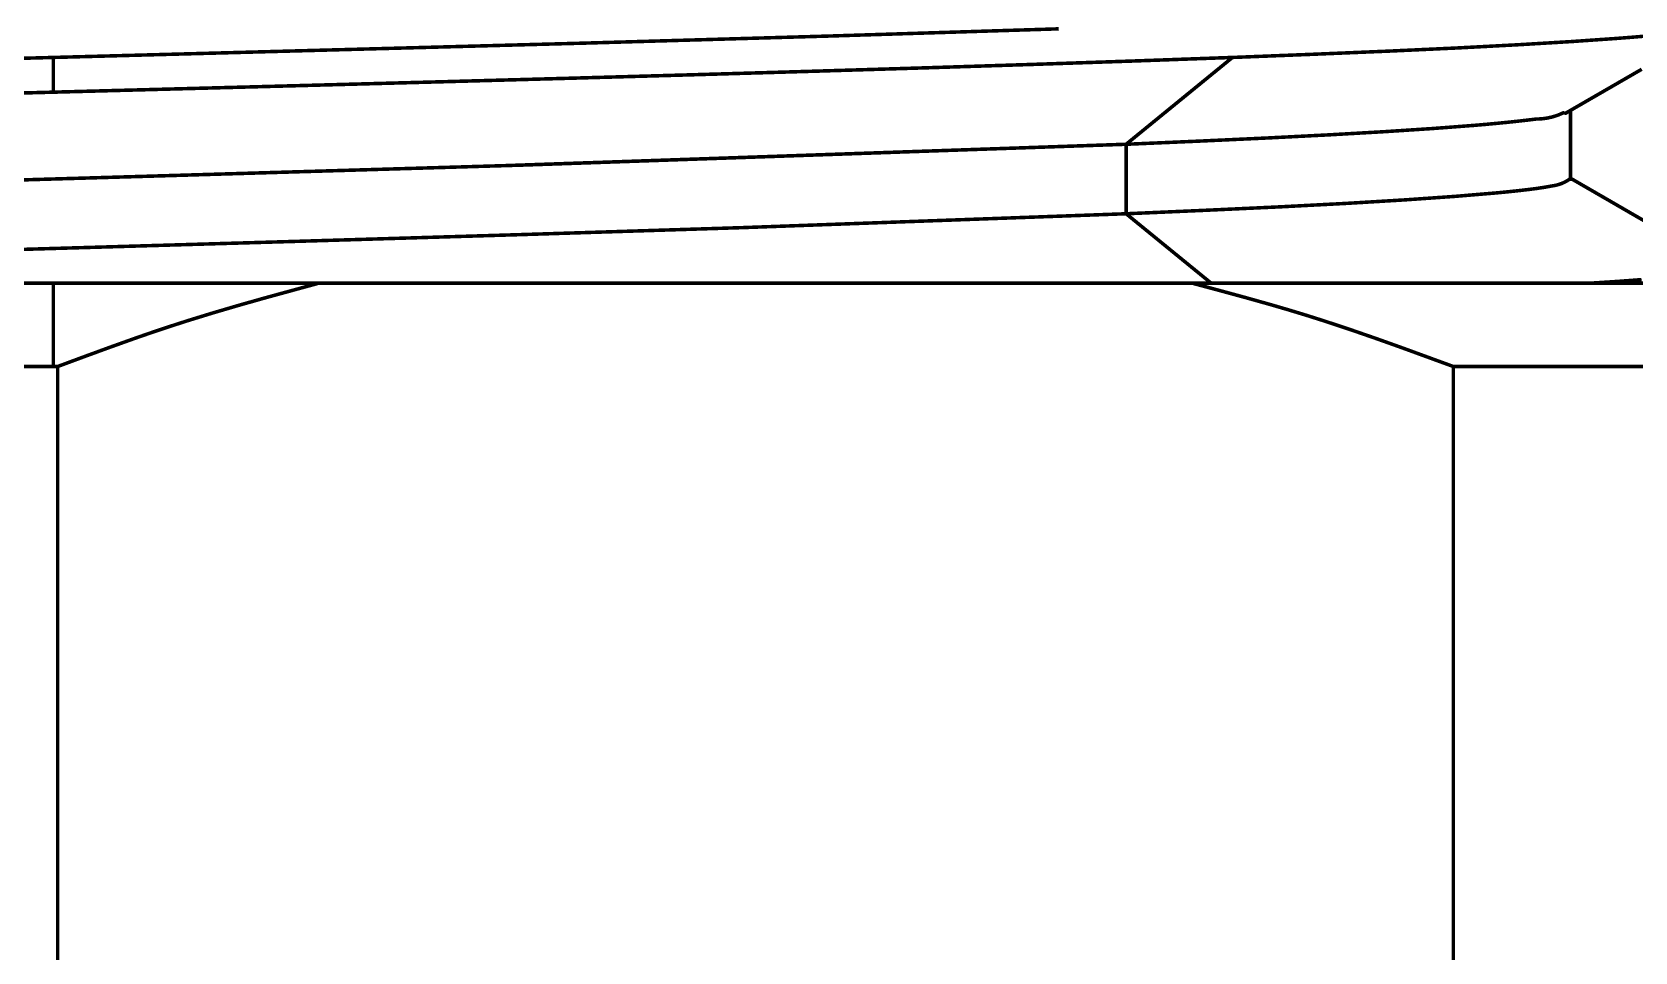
# Model space of a CAD drawing. Header units: inches. Extents: x -6 to 430, y 0 to 90.
# Drawn here: x 22.42 to 28.19, y 58.09 to 61.4 of the extents above; entities that cross this region are included whole.
import ezdxf

# ---------------------------------------------------------------- set-up
doc = ezdxf.new("R2010")
doc.units = ezdxf.units.IN
doc.layers.add('Mechanical 1', color=6, linetype='Continuous')

msp = doc.modelspace()

# ---------------------------------------------------------------- linework, layer by layer
at = {"layer": 'Mechanical 1'}
for points in [[(22.5, 61.3125, 0.0127, 0.0127, 0), (24.4078, 61.364, 0.0127, 0.0127, 0)], [(24.4078, 61.364, 0.0127, 0.0127, 0), (25.2993, 61.3898, 0.0127, 0.0127, 0)], [(25.2993, 61.3898, 0.0127, 0.0127, 0), (26.1176, 61.4155, 0.0127, 0.0127, 0)], [(27.7699, 61.3582, 0.0127, 0.0127, 0), (27.9609, 61.3696, 0.0127, 0.0127, 0)], [(27.9609, 61.3696, 0.0127, 0.0127, 0), (28.1254, 61.381, 0.0127, 0.0127, 0)], [(28.2627, 61.3924, 0.0127, 0.0127, -0.004377), (28.1254, 61.381, 0.0127, 0.0127, 0)], [(20.6459, 61.2625, 0.0127, 0.0127, 0), (22.5, 61.3125, 0.0127, 0.0127, 0)], [(22.5, 61.1875, 0.0127, 0.0127, 0), (22.5, 61.3125, 0.0127, 0.0127, 0)], [(26.3599, 61.0001, 0.0127, 0.0127, 0), (26.7426, 61.3126, 0.0127, 0.0127, 0)], [(26.3599, 61, 0.0127, 0.0127, 0), (26.7426, 61.3125, 0.0127, 0.0127, 0)], [(26.3958, 61.3001, 0.0127, 0.0127, 0), (26.7426, 61.3126, 0.0127, 0.0127, 0)], [(26.3959, 61.3, 0.0127, 0.0127, 0), (26.7426, 61.3125, 0.0127, 0.0127, 0)], [(26.7426, 61.3125, 0.0127, 0.0127, 0), (27.0314, 61.3239, 0.0127, 0.0127, 0)], [(27.0314, 61.3239, 0.0127, 0.0127, 0), (27.3053, 61.3353, 0.0127, 0.0127, 0)], [(27.3053, 61.3353, 0.0127, 0.0127, 0), (27.5519, 61.3467, 0.0127, 0.0127, 0)], [(27.5519, 61.3467, 0.0127, 0.0127, 0), (27.7699, 61.3582, 0.0127, 0.0127, 0)], [(24.354, 61.2376, 0.0127, 0.0127, 0), (24.7961, 61.2501, 0.0127, 0.0127, 0)], [(24.3541, 61.2375, 0.0127, 0.0127, 0), (24.7961, 61.25, 0.0127, 0.0127, 0)], [(24.7961, 61.2501, 0.0127, 0.0127, 0), (25.224, 61.2626, 0.0127, 0.0127, 0)], [(24.7961, 61.25, 0.0127, 0.0127, 0), (25.224, 61.2625, 0.0127, 0.0127, 0)], [(25.224, 61.2625, 0.0127, 0.0127, 0), (25.6348, 61.275, 0.0127, 0.0127, 0)], [(25.224, 61.2626, 0.0127, 0.0127, 0), (25.6349, 61.2751, 0.0127, 0.0127, 0)], [(25.6349, 61.2751, 0.0127, 0.0127, 0), (26.0271, 61.2876, 0.0127, 0.0127, 0)], [(25.6348, 61.275, 0.0127, 0.0127, 0), (26.0271, 61.2875, 0.0127, 0.0127, 0)], [(26.0271, 61.2876, 0.0127, 0.0127, 0), (26.3958, 61.3001, 0.0127, 0.0127, 0)], [(26.0271, 61.2875, 0.0127, 0.0127, 0), (26.3959, 61.3, 0.0127, 0.0127, 0)], [(28.1602, 61.2383, 0.0127, 0.0127, 0), (28.2151, 61.27, 0.0127, 0.0127, 0)], [(21.5295, 61.1616, 0.0127, 0.0127, 0), (22.5, 61.1875, 0.0127, 0.0127, 0)], [(21.7403, 61.1674, 0.0127, 0.0127, 0), (22.5, 61.1876, 0.0127, 0.0127, 0)], [(22.5, 61.1876, 0.0127, 0.0127, 0), (23.4386, 61.2126, 0.0127, 0.0127, 0)], [(22.5, 61.1875, 0.0127, 0.0127, 0), (23.4386, 61.2125, 0.0127, 0.0127, 0)], [(23.4386, 61.2126, 0.0127, 0.0127, 0), (23.9006, 61.2251, 0.0127, 0.0127, 0)], [(23.4386, 61.2125, 0.0127, 0.0127, 0), (23.9007, 61.225, 0.0127, 0.0127, 0)], [(23.9006, 61.2251, 0.0127, 0.0127, 0), (24.354, 61.2376, 0.0127, 0.0127, 0)], [(23.9007, 61.225, 0.0127, 0.0127, 0), (24.3541, 61.2375, 0.0127, 0.0127, 0)], [(28.0505, 61.1749, 0.0127, 0.0127, 0), (28.1054, 61.2066, 0.0127, 0.0127, 0)], [(28.1054, 61.2066, 0.0127, 0.0127, 0), (28.1602, 61.2383, 0.0127, 0.0127, 0)], [(27.9408, 61.1115, 0.0127, 0.0127, 0), (28.0505, 61.1749, 0.0127, 0.0127, 0)], [(27.7343, 61.0793, 0.0127, 0.0127, -0.004528), (27.6119, 61.068, 0.0127, 0.0127, 0)], [(27.8345, 61.0907, 0.0127, 0.0127, -0.005985), (27.7343, 61.0793, 0.0127, 0.0127, 0)], [(27.9332, 61.1133, 0.0127, 0.0127, -0.114927), (27.8345, 61.0907, 0.0127, 0.0127, 0)], [(27.9587, 60.874, 0.0127, 0.0127, 0), (27.9587, 61.1218, 0.0127, 0.0127, 0)], [(26.6217, 61.0113, 0.0127, 0.0127, 0), (26.869, 61.0227, 0.0127, 0.0127, 0)], [(26.869, 61.0227, 0.0127, 0.0127, 0), (27.091, 61.034, 0.0127, 0.0127, 0)], [(27.091, 61.034, 0.0127, 0.0127, 0), (27.2888, 61.0453, 0.0127, 0.0127, 0)], [(27.2888, 61.0453, 0.0127, 0.0127, 0), (27.4633, 61.0567, 0.0127, 0.0127, 0)], [(27.4633, 61.0567, 0.0127, 0.0127, 0), (27.6119, 61.068, 0.0127, 0.0127, 0)], [(24.1262, 60.9232, 0.0127, 0.0127, 0), (26.3599, 61.0001, 0.0127, 0.0127, 0)], [(24.1867, 60.925, 0.0127, 0.0127, 0), (26.3598, 61, 0.0127, 0.0127, 0)], [(26.3598, 61, 0.0127, 0.0127, 0), (26.6217, 61.0113, 0.0127, 0.0127, 0)], [(26.3598, 60.75, 0.0127, 0.0127, 0), (26.3598, 61, 0.0127, 0.0127, 0)], [(22.8336, 60.8848, 0.0127, 0.0127, 0), (24.1262, 60.9232, 0.0127, 0.0127, 0)], [(22.9286, 60.8875, 0.0127, 0.0127, 0), (24.1867, 60.925, 0.0127, 0.0127, 0)], [(21.5213, 60.8464, 0.0127, 0.0127, 0), (22.8336, 60.8848, 0.0127, 0.0127, 0)], [(21.6465, 60.85, 0.0127, 0.0127, 0), (22.9286, 60.8875, 0.0127, 0.0127, 0)], [(27.8918, 60.8499, 0.0127, 0.0127, -0.018138), (27.8098, 60.8374, 0.0127, 0.0127, 0)], [(27.9566, 60.8749, 0.0127, 0.0127, -0.124817), (27.8918, 60.8499, 0.0127, 0.0127, 0)], [(27.9587, 60.8779, 0.0127, 0.0127, 0), (28.013, 60.8465, 0.0127, 0.0127, 0)], [(28.013, 60.8465, 0.0127, 0.0127, 0), (28.0672, 60.8152, 0.0127, 0.0127, 0)], [(26.9162, 60.7749, 0.0127, 0.0127, 0), (27.1556, 60.7874, 0.0127, 0.0127, 0)], [(27.1556, 60.7874, 0.0127, 0.0127, 0), (27.3637, 60.7999, 0.0127, 0.0127, 0)], [(27.3637, 60.7999, 0.0127, 0.0127, 0), (27.5424, 60.8124, 0.0127, 0.0127, 0)], [(27.5424, 60.8124, 0.0127, 0.0127, 0), (27.6916, 60.8249, 0.0127, 0.0127, 0)], [(27.8098, 60.8374, 0.0127, 0.0127, -0.007345), (27.6916, 60.8249, 0.0127, 0.0127, 0)], [(28.0672, 60.8152, 0.0127, 0.0127, 0), (28.1215, 60.7838, 0.0127, 0.0127, 0)], [(28.1215, 60.7838, 0.0127, 0.0127, 0), (28.1757, 60.7524, 0.0127, 0.0127, 0)], [(24.98, 60.7, 0.0127, 0.0127, 0), (26.3599, 60.7499, 0.0127, 0.0127, 0)], [(24.98, 60.7, 0.0127, 0.0127, 0), (26.3599, 60.7499, 0.0127, 0.0127, 0)], [(26.3599, 60.7499, 0.0127, 0.0127, 0), (26.6464, 60.7624, 0.0127, 0.0127, 0)], [(26.3599, 60.7499, 0.0127, 0.0127, 0), (26.666, 60.5, 0.0127, 0.0127, 0)], [(26.3599, 60.7499, 0.0127, 0.0127, 0), (26.666, 60.5, 0.0127, 0.0127, 0)], [(26.6464, 60.7624, 0.0127, 0.0127, 0), (26.9162, 60.7749, 0.0127, 0.0127, 0)], [(28.1757, 60.7524, 0.0127, 0.0127, 0), (28.23, 60.721, 0.0127, 0.0127, 0)], [(23.3564, 60.65, 0.0127, 0.0127, 0), (24.1882, 60.675, 0.0127, 0.0127, 0)], [(23.3564, 60.65, 0.0127, 0.0127, 0), (24.1882, 60.675, 0.0127, 0.0127, 0)], [(24.1882, 60.675, 0.0127, 0.0127, 0), (24.98, 60.7, 0.0127, 0.0127, 0)], [(24.1882, 60.675, 0.0127, 0.0127, 0), (24.98, 60.7, 0.0127, 0.0127, 0)], [(21.6495, 60.6, 0.0127, 0.0127, 0), (22.503, 60.625, 0.0127, 0.0127, 0)], [(21.6495, 60.6, 0.0127, 0.0127, 0), (22.503, 60.625, 0.0127, 0.0127, 0)], [(22.503, 60.625, 0.0127, 0.0127, 0), (23.3564, 60.65, 0.0127, 0.0127, 0)], [(22.503, 60.625, 0.0127, 0.0127, 0), (23.3564, 60.65, 0.0127, 0.0127, 0)], [(15.3241, 60.5, 0.0127, 0.0127, 0), (29.6759, 60.5, 0.0127, 0.0127, 0)], [(22.5, 60.2, 0.0127, 0.0127, 0), (22.5, 60.5, 0.0127, 0.0127, 0)], [(23.2646, 60.4479, 0.0127, 0.0127, 0), (23.4547, 60.5, 0.0127, 0.0127, 0)], [(26.598, 60.5, 0.0127, 0.0127, 0), (26.6932, 60.4745, 0.0127, 0.0127, 0)], [(28.03, 60.5, 0.0127, 0.0127, 0), (28.1268, 60.5062, 0.0127, 0.0127, 0)], [(28.0364, 60.5004, 0.0127, 0.0127, 0), (28.1322, 60.5066, 0.0127, 0.0127, 0)], [(28.1268, 60.5062, 0.0127, 0.0127, 0), (28.2104, 60.5125, 0.0127, 0.0127, 0)], [(28.1322, 60.5066, 0.0127, 0.0127, 0), (28.2145, 60.5128, 0.0127, 0.0127, 0)], [(23.1697, 60.4211, 0.0127, 0.0127, 0), (23.2646, 60.4479, 0.0127, 0.0127, 0)], [(26.6932, 60.4745, 0.0127, 0.0127, 0), (26.7882, 60.4486, 0.0127, 0.0127, 0)], [(26.7882, 60.4486, 0.0127, 0.0127, 0), (26.8831, 60.4219, 0.0127, 0.0127, 0)], [(22.9809, 60.3643, 0.0127, 0.0127, 0), (23.0752, 60.3933, 0.0127, 0.0127, 0)], [(23.0752, 60.3933, 0.0127, 0.0127, 0), (23.1697, 60.4211, 0.0127, 0.0127, 0)], [(26.8831, 60.4219, 0.0127, 0.0127, -0.008291), (27.0717, 60.3644, 0.0127, 0.0127, 0)], [(22.7938, 60.3017, 0.0127, 0.0127, -0.008036), (22.981, 60.3643, 0.0127, 0.0127, 0)], [(27.0717, 60.3644, 0.0127, 0.0127, 0), (27.1653, 60.3334, 0.0127, 0.0127, 0)], [(27.1653, 60.3334, 0.0127, 0.0127, 0), (27.2587, 60.3011, 0.0127, 0.0127, 0)], [(22.6079, 60.2344, 0.0127, 0.0127, 0), (22.7008, 60.2684, 0.0127, 0.0127, 0)], [(22.7008, 60.2684, 0.0127, 0.0127, 0), (22.7938, 60.3017, 0.0127, 0.0127, 0)], [(27.2587, 60.3011, 0.0127, 0.0127, 0), (27.3517, 60.2679, 0.0127, 0.0127, 0)], [(27.3517, 60.2679, 0.0127, 0.0127, 0), (27.5375, 60.2, 0.0127, 0.0127, 0)], [(22.5152, 60.2, 0.0127, 0.0127, 0), (22.6079, 60.2344, 0.0127, 0.0127, 0)], [(20.2067, 60.2, 0.0127, 0.0127, 0), (22.5152, 60.2, 0.0127, 0.0127, 0)], [(22.5152, 57.8, 0.0127, 0.0127, 0), (22.5152, 60.2, 0.0127, 0.0127, 0)], [(27.5375, 60.2, 0.0127, 0.0127, 0), (29.0028, 60.2, 0.0127, 0.0127, 0)], [(27.5375, 57.8, 0.0127, 0.0127, 0), (27.5375, 60.2, 0.0127, 0.0127, 0)]]:
    msp.add_lwpolyline(points, format="xyseb", dxfattribs=at)
for points in [[(24.4046, 61.364, 0.00635, 0.00635, 1), (24.411, 61.364, 0.00635, 0.00635, 1)], [(24.4046, 61.364, 0.00635, 0.00635, 1), (24.411, 61.364, 0.00635, 0.00635, 1)], [(25.2961, 61.3898, 0.00635, 0.00635, 1), (25.3024, 61.3898, 0.00635, 0.00635, 1)], [(25.2961, 61.3898, 0.00635, 0.00635, 1), (25.3024, 61.3898, 0.00635, 0.00635, 1)], [(27.9577, 61.3696, 0.00635, 0.00635, 1), (27.9641, 61.3696, 0.00635, 0.00635, 1)], [(27.9577, 61.3696, 0.00635, 0.00635, 1), (27.9641, 61.3696, 0.00635, 0.00635, 1)], [(28.1222, 61.381, 0.00635, 0.00635, 1), (28.1286, 61.381, 0.00635, 0.00635, 1)], [(28.1222, 61.381, 0.00635, 0.00635, 1), (28.1286, 61.381, 0.00635, 0.00635, 1)], [(22.4968, 61.3125, 0.00635, 0.00635, 1), (22.5032, 61.3125, 0.00635, 0.00635, 1)], [(22.4968, 61.3125, 0.00635, 0.00635, 1), (22.5032, 61.3125, 0.00635, 0.00635, 1)], [(22.4968, 61.3125, 0.00635, 0.00635, 1), (22.5032, 61.3125, 0.00635, 0.00635, 1)], [(26.7395, 61.3125, 0.00635, 0.00635, 1), (26.7458, 61.3125, 0.00635, 0.00635, 1)], [(26.7394, 61.3126, 0.00635, 0.00635, 1), (26.7458, 61.3126, 0.00635, 0.00635, 1)], [(26.7395, 61.3125, 0.00635, 0.00635, 1), (26.7458, 61.3125, 0.00635, 0.00635, 1)], [(26.7394, 61.3126, 0.00635, 0.00635, 1), (26.7458, 61.3126, 0.00635, 0.00635, 1)], [(26.7394, 61.3125, 0.00635, 0.00635, 1), (26.7458, 61.3125, 0.00635, 0.00635, 1)], [(27.0282, 61.3239, 0.00635, 0.00635, 1), (27.0346, 61.3239, 0.00635, 0.00635, 1)], [(27.0282, 61.3239, 0.00635, 0.00635, 1), (27.0346, 61.3239, 0.00635, 0.00635, 1)], [(27.3022, 61.3353, 0.00635, 0.00635, 1), (27.3085, 61.3353, 0.00635, 0.00635, 1)], [(27.3022, 61.3353, 0.00635, 0.00635, 1), (27.3085, 61.3353, 0.00635, 0.00635, 1)], [(27.5488, 61.3467, 0.00635, 0.00635, 1), (27.5551, 61.3467, 0.00635, 0.00635, 1)], [(27.5488, 61.3467, 0.00635, 0.00635, 1), (27.5551, 61.3467, 0.00635, 0.00635, 1)], [(27.7667, 61.3582, 0.00635, 0.00635, 1), (27.7731, 61.3582, 0.00635, 0.00635, 1)], [(27.7667, 61.3582, 0.00635, 0.00635, 1), (27.7731, 61.3582, 0.00635, 0.00635, 1)], [(24.7929, 61.2501, 0.00635, 0.00635, 1), (24.7992, 61.2501, 0.00635, 0.00635, 1)], [(24.7929, 61.25, 0.00635, 0.00635, 1), (24.7993, 61.25, 0.00635, 0.00635, 1)], [(24.7929, 61.2501, 0.00635, 0.00635, 1), (24.7992, 61.2501, 0.00635, 0.00635, 1)], [(24.7929, 61.25, 0.00635, 0.00635, 1), (24.7993, 61.25, 0.00635, 0.00635, 1)], [(25.2208, 61.2625, 0.00635, 0.00635, 1), (25.2271, 61.2625, 0.00635, 0.00635, 1)], [(25.2208, 61.2625, 0.00635, 0.00635, 1), (25.2271, 61.2625, 0.00635, 0.00635, 1)], [(25.2208, 61.2626, 0.00635, 0.00635, 1), (25.2272, 61.2626, 0.00635, 0.00635, 1)], [(25.2208, 61.2626, 0.00635, 0.00635, 1), (25.2272, 61.2626, 0.00635, 0.00635, 1)], [(25.6317, 61.2751, 0.00635, 0.00635, 1), (25.638, 61.2751, 0.00635, 0.00635, 1)], [(25.6317, 61.275, 0.00635, 0.00635, 1), (25.638, 61.275, 0.00635, 0.00635, 1)], [(25.6317, 61.2751, 0.00635, 0.00635, 1), (25.638, 61.2751, 0.00635, 0.00635, 1)], [(25.6317, 61.275, 0.00635, 0.00635, 1), (25.638, 61.275, 0.00635, 0.00635, 1)], [(26.0239, 61.2876, 0.00635, 0.00635, 1), (26.0302, 61.2876, 0.00635, 0.00635, 1)], [(26.0239, 61.2876, 0.00635, 0.00635, 1), (26.0302, 61.2876, 0.00635, 0.00635, 1)], [(26.024, 61.2875, 0.00635, 0.00635, 1), (26.0303, 61.2875, 0.00635, 0.00635, 1)], [(26.024, 61.2875, 0.00635, 0.00635, 1), (26.0303, 61.2875, 0.00635, 0.00635, 1)], [(26.3926, 61.3001, 0.00635, 0.00635, 1), (26.399, 61.3001, 0.00635, 0.00635, 1)], [(26.3926, 61.3001, 0.00635, 0.00635, 1), (26.399, 61.3001, 0.00635, 0.00635, 1)], [(26.3927, 61.3, 0.00635, 0.00635, 1), (26.3991, 61.3, 0.00635, 0.00635, 1)], [(26.3927, 61.3, 0.00635, 0.00635, 1), (26.3991, 61.3, 0.00635, 0.00635, 1)], [(22.4968, 61.1876, 0.00635, 0.00635, 1), (22.5032, 61.1876, 0.00635, 0.00635, 1)], [(22.4968, 61.1876, 0.00635, 0.00635, 1), (22.5032, 61.1876, 0.00635, 0.00635, 1)], [(22.4968, 61.1875, 0.00635, 0.00635, 1), (22.5032, 61.1875, 0.00635, 0.00635, 1)], [(22.4968, 61.1875, 0.00635, 0.00635, 1), (22.5032, 61.1875, 0.00635, 0.00635, 1)], [(22.4968, 61.1875, 0.00635, 0.00635, 1), (22.5032, 61.1875, 0.00635, 0.00635, 1)], [(23.4354, 61.2126, 0.00635, 0.00635, 1), (23.4418, 61.2126, 0.00635, 0.00635, 1)], [(23.4354, 61.2126, 0.00635, 0.00635, 1), (23.4418, 61.2126, 0.00635, 0.00635, 1)], [(23.4354, 61.2125, 0.00635, 0.00635, 1), (23.4418, 61.2125, 0.00635, 0.00635, 1)], [(23.4354, 61.2125, 0.00635, 0.00635, 1), (23.4418, 61.2125, 0.00635, 0.00635, 1)], [(23.8975, 61.2251, 0.00635, 0.00635, 1), (23.9038, 61.2251, 0.00635, 0.00635, 1)], [(23.8975, 61.225, 0.00635, 0.00635, 1), (23.9038, 61.225, 0.00635, 0.00635, 1)], [(23.8975, 61.2251, 0.00635, 0.00635, 1), (23.9038, 61.2251, 0.00635, 0.00635, 1)], [(23.8975, 61.225, 0.00635, 0.00635, 1), (23.9038, 61.225, 0.00635, 0.00635, 1)], [(24.3509, 61.2376, 0.00635, 0.00635, 1), (24.3572, 61.2376, 0.00635, 0.00635, 1)], [(24.3509, 61.2375, 0.00635, 0.00635, 1), (24.3573, 61.2375, 0.00635, 0.00635, 1)], [(24.3509, 61.2376, 0.00635, 0.00635, 1), (24.3572, 61.2376, 0.00635, 0.00635, 1)], [(24.3509, 61.2375, 0.00635, 0.00635, 1), (24.3573, 61.2375, 0.00635, 0.00635, 1)], [(28.1022, 61.2066, 0.00635, 0.00635, 1), (28.1085, 61.2066, 0.00635, 0.00635, 1)], [(28.1022, 61.2066, 0.00635, 0.00635, 1), (28.1085, 61.2066, 0.00635, 0.00635, 1)], [(28.157, 61.2383, 0.00635, 0.00635, 1), (28.1634, 61.2383, 0.00635, 0.00635, 1)], [(28.157, 61.2383, 0.00635, 0.00635, 1), (28.1634, 61.2383, 0.00635, 0.00635, 1)], [(28.0473, 61.1749, 0.00635, 0.00635, 1), (28.0537, 61.1749, 0.00635, 0.00635, 1)], [(28.0473, 61.1749, 0.00635, 0.00635, 1), (28.0537, 61.1749, 0.00635, 0.00635, 1)], [(27.7312, 61.0793, 0.00635, 0.00635, 1), (27.7375, 61.0793, 0.00635, 0.00635, 1)], [(27.7312, 61.0793, 0.00635, 0.00635, 1), (27.7375, 61.0793, 0.00635, 0.00635, 1)], [(27.8313, 61.0907, 0.00635, 0.00635, 1), (27.8377, 61.0907, 0.00635, 0.00635, 1)], [(27.8313, 61.0907, 0.00635, 0.00635, 1), (27.8377, 61.0907, 0.00635, 0.00635, 1)], [(27.93, 61.1133, 0.00635, 0.00635, 1), (27.9364, 61.1133, 0.00635, 0.00635, 1)], [(27.9376, 61.1115, 0.00635, 0.00635, 1), (27.944, 61.1115, 0.00635, 0.00635, 1)], [(27.9556, 61.1218, 0.00635, 0.00635, 1), (27.9619, 61.1218, 0.00635, 0.00635, 1)], [(26.8658, 61.0227, 0.00635, 0.00635, 1), (26.8721, 61.0227, 0.00635, 0.00635, 1)], [(26.8658, 61.0227, 0.00635, 0.00635, 1), (26.8721, 61.0227, 0.00635, 0.00635, 1)], [(27.0878, 61.034, 0.00635, 0.00635, 1), (27.0942, 61.034, 0.00635, 0.00635, 1)], [(27.0878, 61.034, 0.00635, 0.00635, 1), (27.0942, 61.034, 0.00635, 0.00635, 1)], [(27.2856, 61.0453, 0.00635, 0.00635, 1), (27.2919, 61.0453, 0.00635, 0.00635, 1)], [(27.2856, 61.0453, 0.00635, 0.00635, 1), (27.2919, 61.0453, 0.00635, 0.00635, 1)], [(27.4601, 61.0567, 0.00635, 0.00635, 1), (27.4665, 61.0567, 0.00635, 0.00635, 1)], [(27.4601, 61.0567, 0.00635, 0.00635, 1), (27.4665, 61.0567, 0.00635, 0.00635, 1)], [(27.6087, 61.068, 0.00635, 0.00635, 1), (27.615, 61.068, 0.00635, 0.00635, 1)], [(27.6087, 61.068, 0.00635, 0.00635, 1), (27.615, 61.068, 0.00635, 0.00635, 1)], [(26.3567, 61.0001, 0.00635, 0.00635, 1), (26.3631, 61.0001, 0.00635, 0.00635, 1)], [(26.3567, 61, 0.00635, 0.00635, 1), (26.3631, 61, 0.00635, 0.00635, 1)], [(26.3567, 61.0001, 0.00635, 0.00635, 1), (26.3631, 61.0001, 0.00635, 0.00635, 1)], [(26.3566, 61, 0.00635, 0.00635, 1), (26.363, 61, 0.00635, 0.00635, 1)], [(26.3566, 61, 0.00635, 0.00635, 1), (26.363, 61, 0.00635, 0.00635, 1)], [(26.3566, 61, 0.00635, 0.00635, 1), (26.363, 61, 0.00635, 0.00635, 1)], [(26.6185, 61.0113, 0.00635, 0.00635, 1), (26.6249, 61.0113, 0.00635, 0.00635, 1)], [(26.6185, 61.0113, 0.00635, 0.00635, 1), (26.6249, 61.0113, 0.00635, 0.00635, 1)], [(24.1231, 60.9232, 0.00635, 0.00635, 1), (24.1294, 60.9232, 0.00635, 0.00635, 1)], [(24.1231, 60.9232, 0.00635, 0.00635, 1), (24.1294, 60.9232, 0.00635, 0.00635, 1)], [(24.1835, 60.925, 0.00635, 0.00635, 1), (24.1899, 60.925, 0.00635, 0.00635, 1)], [(24.1835, 60.925, 0.00635, 0.00635, 1), (24.1899, 60.925, 0.00635, 0.00635, 1)], [(22.8304, 60.8848, 0.00635, 0.00635, 1), (22.8367, 60.8848, 0.00635, 0.00635, 1)], [(22.8304, 60.8848, 0.00635, 0.00635, 1), (22.8367, 60.8848, 0.00635, 0.00635, 1)], [(22.9254, 60.8875, 0.00635, 0.00635, 1), (22.9318, 60.8875, 0.00635, 0.00635, 1)], [(22.9254, 60.8875, 0.00635, 0.00635, 1), (22.9318, 60.8875, 0.00635, 0.00635, 1)], [(27.8886, 60.8499, 0.00635, 0.00635, 1), (27.8949, 60.8499, 0.00635, 0.00635, 1)], [(27.8886, 60.8499, 0.00635, 0.00635, 1), (27.8949, 60.8499, 0.00635, 0.00635, 1)], [(27.9534, 60.8749, 0.00635, 0.00635, 1), (27.9598, 60.8749, 0.00635, 0.00635, 1)], [(27.9556, 60.8779, 0.00635, 0.00635, 1), (27.9619, 60.8779, 0.00635, 0.00635, 1)], [(27.9556, 60.874, 0.00635, 0.00635, 1), (27.9619, 60.874, 0.00635, 0.00635, 1)], [(28.0098, 60.8465, 0.00635, 0.00635, 1), (28.0162, 60.8465, 0.00635, 0.00635, 1)], [(28.0098, 60.8465, 0.00635, 0.00635, 1), (28.0162, 60.8465, 0.00635, 0.00635, 1)], [(27.1525, 60.7874, 0.00635, 0.00635, 1), (27.1588, 60.7874, 0.00635, 0.00635, 1)], [(27.1525, 60.7874, 0.00635, 0.00635, 1), (27.1588, 60.7874, 0.00635, 0.00635, 1)], [(27.3606, 60.7999, 0.00635, 0.00635, 1), (27.3669, 60.7999, 0.00635, 0.00635, 1)], [(27.3606, 60.7999, 0.00635, 0.00635, 1), (27.3669, 60.7999, 0.00635, 0.00635, 1)], [(27.5392, 60.8124, 0.00635, 0.00635, 1), (27.5456, 60.8124, 0.00635, 0.00635, 1)], [(27.5392, 60.8124, 0.00635, 0.00635, 1), (27.5456, 60.8124, 0.00635, 0.00635, 1)], [(27.6884, 60.8249, 0.00635, 0.00635, 1), (27.6947, 60.8249, 0.00635, 0.00635, 1)], [(27.6884, 60.8249, 0.00635, 0.00635, 1), (27.6947, 60.8249, 0.00635, 0.00635, 1)], [(27.8066, 60.8374, 0.00635, 0.00635, 1), (27.8129, 60.8374, 0.00635, 0.00635, 1)], [(27.8066, 60.8374, 0.00635, 0.00635, 1), (27.8129, 60.8374, 0.00635, 0.00635, 1)], [(28.0641, 60.8152, 0.00635, 0.00635, 1), (28.0704, 60.8152, 0.00635, 0.00635, 1)], [(28.0641, 60.8152, 0.00635, 0.00635, 1), (28.0704, 60.8152, 0.00635, 0.00635, 1)], [(28.1183, 60.7838, 0.00635, 0.00635, 1), (28.1247, 60.7838, 0.00635, 0.00635, 1)], [(28.1183, 60.7838, 0.00635, 0.00635, 1), (28.1247, 60.7838, 0.00635, 0.00635, 1)], [(26.3566, 60.75, 0.00635, 0.00635, 1), (26.363, 60.75, 0.00635, 0.00635, 1)], [(26.3567, 60.7499, 0.00635, 0.00635, 1), (26.3631, 60.7499, 0.00635, 0.00635, 1)], [(26.3567, 60.7499, 0.00635, 0.00635, 1), (26.3631, 60.7499, 0.00635, 0.00635, 1)], [(26.3567, 60.7499, 0.00635, 0.00635, 1), (26.3631, 60.7499, 0.00635, 0.00635, 1)], [(26.3567, 60.7499, 0.00635, 0.00635, 1), (26.3631, 60.7499, 0.00635, 0.00635, 1)], [(26.3567, 60.7499, 0.00635, 0.00635, 1), (26.3631, 60.7499, 0.00635, 0.00635, 1)], [(26.6432, 60.7624, 0.00635, 0.00635, 1), (26.6496, 60.7624, 0.00635, 0.00635, 1)], [(26.6432, 60.7624, 0.00635, 0.00635, 1), (26.6496, 60.7624, 0.00635, 0.00635, 1)], [(26.913, 60.7749, 0.00635, 0.00635, 1), (26.9194, 60.7749, 0.00635, 0.00635, 1)], [(26.913, 60.7749, 0.00635, 0.00635, 1), (26.9194, 60.7749, 0.00635, 0.00635, 1)], [(28.1726, 60.7524, 0.00635, 0.00635, 1), (28.1789, 60.7524, 0.00635, 0.00635, 1)], [(28.1726, 60.7524, 0.00635, 0.00635, 1), (28.1789, 60.7524, 0.00635, 0.00635, 1)], [(24.185, 60.675, 0.00635, 0.00635, 1), (24.1914, 60.675, 0.00635, 0.00635, 1)], [(24.185, 60.675, 0.00635, 0.00635, 1), (24.1914, 60.675, 0.00635, 0.00635, 1)], [(24.185, 60.675, 0.00635, 0.00635, 1), (24.1914, 60.675, 0.00635, 0.00635, 1)], [(24.185, 60.675, 0.00635, 0.00635, 1), (24.1914, 60.675, 0.00635, 0.00635, 1)], [(24.9768, 60.7, 0.00635, 0.00635, 1), (24.9832, 60.7, 0.00635, 0.00635, 1)], [(24.9768, 60.7, 0.00635, 0.00635, 1), (24.9832, 60.7, 0.00635, 0.00635, 1)], [(24.9768, 60.7, 0.00635, 0.00635, 1), (24.9832, 60.7, 0.00635, 0.00635, 1)], [(24.9768, 60.7, 0.00635, 0.00635, 1), (24.9832, 60.7, 0.00635, 0.00635, 1)], [(22.4998, 60.625, 0.00635, 0.00635, 1), (22.5062, 60.625, 0.00635, 0.00635, 1)], [(22.4998, 60.625, 0.00635, 0.00635, 1), (22.5062, 60.625, 0.00635, 0.00635, 1)], [(22.4998, 60.625, 0.00635, 0.00635, 1), (22.5062, 60.625, 0.00635, 0.00635, 1)], [(22.4998, 60.625, 0.00635, 0.00635, 1), (22.5062, 60.625, 0.00635, 0.00635, 1)], [(23.3532, 60.65, 0.00635, 0.00635, 1), (23.3595, 60.65, 0.00635, 0.00635, 1)], [(23.3532, 60.65, 0.00635, 0.00635, 1), (23.3595, 60.65, 0.00635, 0.00635, 1)], [(23.3532, 60.65, 0.00635, 0.00635, 1), (23.3595, 60.65, 0.00635, 0.00635, 1)], [(23.3532, 60.65, 0.00635, 0.00635, 1), (23.3595, 60.65, 0.00635, 0.00635, 1)], [(22.4968, 60.5, 0.00635, 0.00635, 1), (22.5032, 60.5, 0.00635, 0.00635, 1)], [(23.4515, 60.5, 0.00635, 0.00635, 1), (23.4579, 60.5, 0.00635, 0.00635, 1)], [(26.5948, 60.5, 0.00635, 0.00635, 1), (26.6012, 60.5, 0.00635, 0.00635, 1)], [(26.6628, 60.5, 0.00635, 0.00635, 1), (26.6692, 60.5, 0.00635, 0.00635, 1)], [(26.6628, 60.5, 0.00635, 0.00635, 1), (26.6692, 60.5, 0.00635, 0.00635, 1)], [(28.0268, 60.5, 0.00635, 0.00635, 1), (28.0332, 60.5, 0.00635, 0.00635, 1)], [(28.0332, 60.5004, 0.00635, 0.00635, 1), (28.0395, 60.5004, 0.00635, 0.00635, 1)], [(28.1236, 60.5062, 0.00635, 0.00635, 1), (28.1299, 60.5062, 0.00635, 0.00635, 1)], [(28.1236, 60.5062, 0.00635, 0.00635, 1), (28.1299, 60.5062, 0.00635, 0.00635, 1)], [(28.129, 60.5066, 0.00635, 0.00635, 1), (28.1353, 60.5066, 0.00635, 0.00635, 1)], [(28.129, 60.5066, 0.00635, 0.00635, 1), (28.1353, 60.5066, 0.00635, 0.00635, 1)], [(23.2614, 60.4479, 0.00635, 0.00635, 1), (23.2678, 60.4479, 0.00635, 0.00635, 1)], [(23.2614, 60.4479, 0.00635, 0.00635, 1), (23.2678, 60.4479, 0.00635, 0.00635, 1)], [(26.69, 60.4745, 0.00635, 0.00635, 1), (26.6963, 60.4745, 0.00635, 0.00635, 1)], [(26.69, 60.4745, 0.00635, 0.00635, 1), (26.6963, 60.4745, 0.00635, 0.00635, 1)], [(26.7851, 60.4486, 0.00635, 0.00635, 1), (26.7914, 60.4486, 0.00635, 0.00635, 1)], [(26.7851, 60.4486, 0.00635, 0.00635, 1), (26.7914, 60.4486, 0.00635, 0.00635, 1)], [(23.072, 60.3933, 0.00635, 0.00635, 1), (23.0783, 60.3933, 0.00635, 0.00635, 1)], [(23.072, 60.3933, 0.00635, 0.00635, 1), (23.0783, 60.3933, 0.00635, 0.00635, 1)], [(23.1666, 60.4211, 0.00635, 0.00635, 1), (23.1729, 60.4211, 0.00635, 0.00635, 1)], [(23.1666, 60.4211, 0.00635, 0.00635, 1), (23.1729, 60.4211, 0.00635, 0.00635, 1)], [(26.8799, 60.4219, 0.00635, 0.00635, 1), (26.8863, 60.4219, 0.00635, 0.00635, 1)], [(26.8799, 60.4219, 0.00635, 0.00635, 1), (26.8863, 60.4219, 0.00635, 0.00635, 1)], [(22.9778, 60.3643, 0.00635, 0.00635, 1), (22.9841, 60.3643, 0.00635, 0.00635, 1)], [(22.9778, 60.3643, 0.00635, 0.00635, 1), (22.9841, 60.3643, 0.00635, 0.00635, 1)], [(27.0685, 60.3644, 0.00635, 0.00635, 1), (27.0749, 60.3644, 0.00635, 0.00635, 1)], [(27.0685, 60.3644, 0.00635, 0.00635, 1), (27.0749, 60.3644, 0.00635, 0.00635, 1)], [(27.1622, 60.3334, 0.00635, 0.00635, 1), (27.1685, 60.3334, 0.00635, 0.00635, 1)], [(27.1622, 60.3334, 0.00635, 0.00635, 1), (27.1685, 60.3334, 0.00635, 0.00635, 1)], [(22.6976, 60.2684, 0.00635, 0.00635, 1), (22.7039, 60.2684, 0.00635, 0.00635, 1)], [(22.6976, 60.2684, 0.00635, 0.00635, 1), (22.7039, 60.2684, 0.00635, 0.00635, 1)], [(22.7906, 60.3017, 0.00635, 0.00635, 1), (22.797, 60.3017, 0.00635, 0.00635, 1)], [(22.7906, 60.3017, 0.00635, 0.00635, 1), (22.797, 60.3017, 0.00635, 0.00635, 1)], [(27.2555, 60.3011, 0.00635, 0.00635, 1), (27.2618, 60.3011, 0.00635, 0.00635, 1)], [(27.2555, 60.3011, 0.00635, 0.00635, 1), (27.2618, 60.3011, 0.00635, 0.00635, 1)], [(27.3486, 60.2679, 0.00635, 0.00635, 1), (27.3549, 60.2679, 0.00635, 0.00635, 1)], [(27.3486, 60.2679, 0.00635, 0.00635, 1), (27.3549, 60.2679, 0.00635, 0.00635, 1)], [(22.6048, 60.2344, 0.00635, 0.00635, 1), (22.6111, 60.2344, 0.00635, 0.00635, 1)], [(22.6048, 60.2344, 0.00635, 0.00635, 1), (22.6111, 60.2344, 0.00635, 0.00635, 1)], [(22.4968, 60.2, 0.00635, 0.00635, 1), (22.5032, 60.2, 0.00635, 0.00635, 1)], [(22.5121, 60.2, 0.00635, 0.00635, 1), (22.5184, 60.2, 0.00635, 0.00635, 1)], [(22.5121, 60.2, 0.00635, 0.00635, 1), (22.5184, 60.2, 0.00635, 0.00635, 1)], [(22.5121, 60.2, 0.00635, 0.00635, 1), (22.5184, 60.2, 0.00635, 0.00635, 1)], [(27.5343, 60.2, 0.00635, 0.00635, 1), (27.5406, 60.2, 0.00635, 0.00635, 1)], [(27.5343, 60.2, 0.00635, 0.00635, 1), (27.5406, 60.2, 0.00635, 0.00635, 1)], [(27.5343, 60.2, 0.00635, 0.00635, 1), (27.5406, 60.2, 0.00635, 0.00635, 1)]]:
    msp.add_lwpolyline(points, format="xyseb", close=True, dxfattribs=at)

doc.saveas('drawing.dxf')
